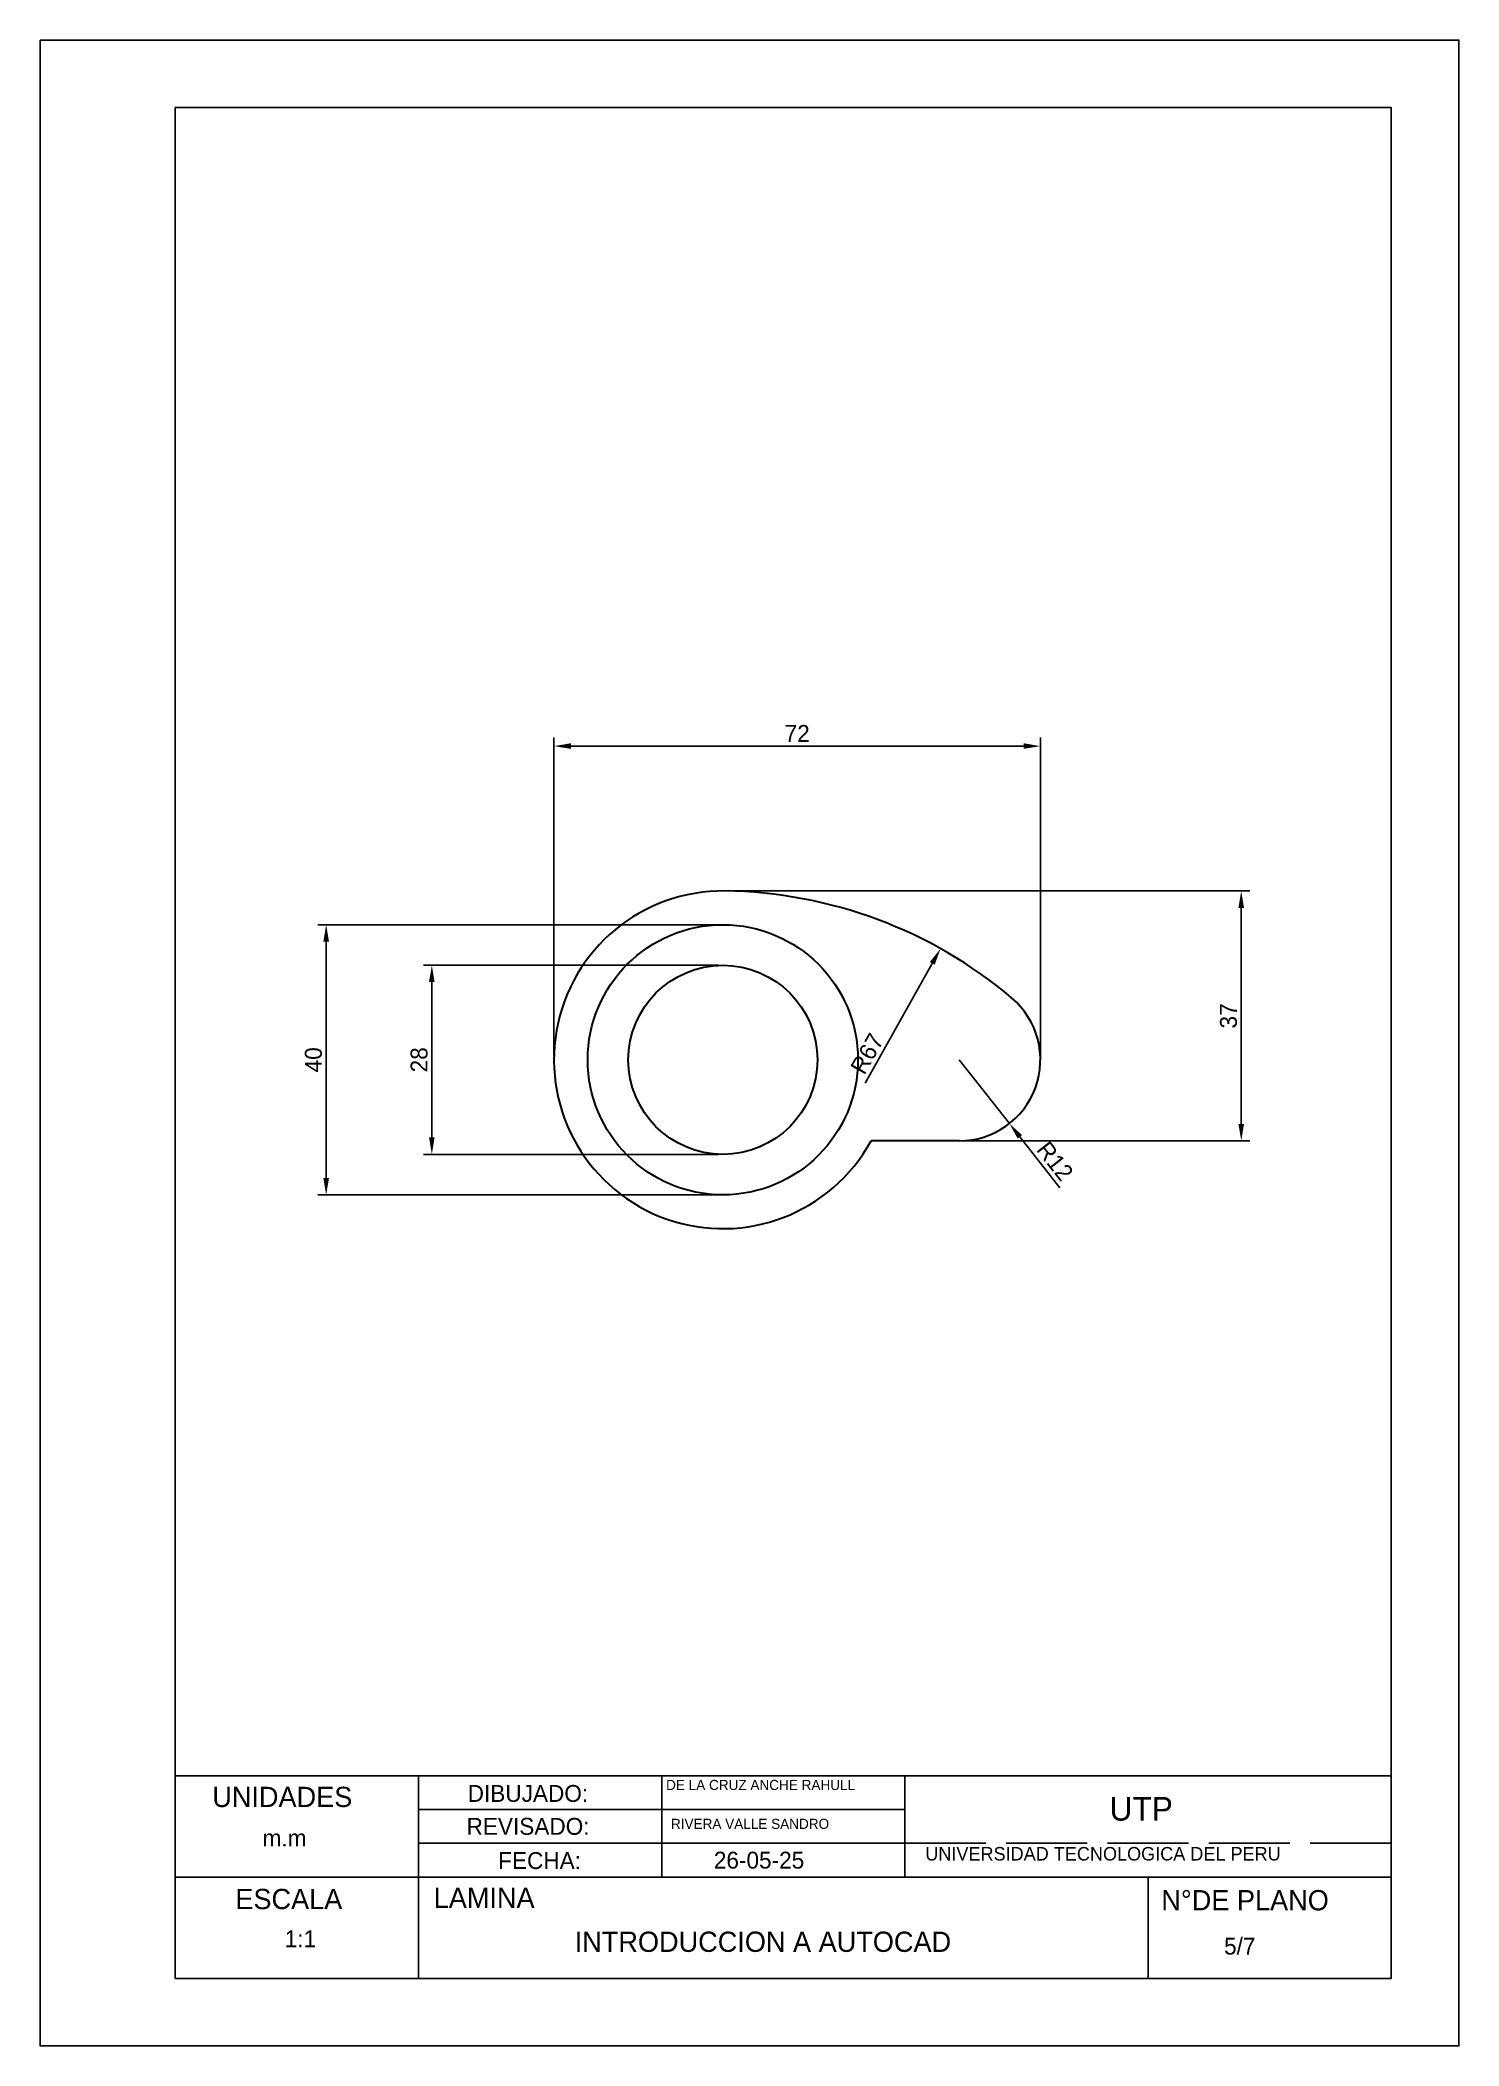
# Model space of a CAD drawing. Header units: millimetres. Extents: x 314 to 524, y 31 to 328.
import ezdxf

# ---------------------------------------------------------------- set-up
doc = ezdxf.new("R2010")
doc.units = ezdxf.units.MM
doc.linetypes.add('ACAD_ISO02W100', pattern=[15, 12, -3])
doc.dimstyles.new('ISO-25', dxfattribs={"dimtxt": 2.5, "dimasz": 2.5, "dimexe": 1.25, "dimexo": 0.625, "dimtad": 1, "dimtxsty": 'Standard', "dimcen": 2.5, "dimadec": 0, "dimazin": 0, "dimtfac": 1, "dimtmove": 0, "dimatfit": 3, "dimfxl": 1, "dimarcsym": 0})

# ---------------------------------------------------------------- blocks, each defined once
blk = doc.blocks.new('*D1')
at = {"color": 0, "lineweight": -2, "transparency": 16777216}
for p, q in [((450.1, 176.62), (457.51, 167.18)), ((464.98, 157.68), (459.06, 165.22))]:
    blk.add_line(p, q, dxfattribs=at)
at = {"color": 0, "transparency": 16777216}
blk.add_solid([(459.39, 165.47), (458.73, 164.96), (457.51, 167.18)], dxfattribs=at)
at = {"layer": 'Defpoints', "color": 0, "transparency": 16777216}
for p in [(450.1, 176.62), (457.51, 167.18)]:
    blk.add_point(p, dxfattribs=at)
at = {"color": 0, "transparency": 16777216, "insert": (464.27, 161.63), "char_height": 2.5, "attachment_point": 5, "rotation": 308.1649}
blk.add_mtext('R12', dxfattribs=at)
blk = doc.blocks.new('*D2')
at = {"color": 0, "lineweight": -2, "transparency": 16777216}
blk.add_line((436.16, 173.16), (446.09, 190.9), dxfattribs=at)
at = {"color": 0, "transparency": 16777216}
blk.add_solid([(445.73, 191.1), (446.46, 190.7), (447.32, 193.08)], dxfattribs=at)
at = {"layer": 'Defpoints', "color": 0, "transparency": 16777216}
for p in [(447.32, 193.08), (414.58, 134.62)]:
    blk.add_point(p, dxfattribs=at)
at = {"color": 0, "transparency": 16777216, "insert": (436.46, 177.53), "char_height": 2.5, "attachment_point": 5, "rotation": 60.7553}
blk.add_mtext('R67', dxfattribs=at)
blk = doc.blocks.new('*D3')
at = {"color": 0, "lineweight": -2, "transparency": 16777216}
for p, q in [((414.47, 190.62), (370.77, 190.62)), ((372.02, 188.12), (372.02, 165.12)), ((414.47, 162.62), (370.77, 162.62))]:
    blk.add_line(p, q, dxfattribs=at)
at = {"color": 0, "transparency": 16777216}
for points in [[(371.6, 188.12), (372.43, 188.12), (372.02, 190.62)], [(371.6, 165.12), (372.43, 165.12), (372.02, 162.62)]]:
    blk.add_solid(points, dxfattribs=at)
at = {"layer": 'Defpoints', "color": 0, "transparency": 16777216}
for p in [(415.1, 190.62), (372.02, 162.62), (415.1, 162.62)]:
    blk.add_point(p, dxfattribs=at)
at = {"color": 0, "transparency": 16777216, "insert": (370.14, 176.62), "char_height": 2.5, "attachment_point": 5, "rotation": 90}
blk.add_mtext('28', dxfattribs=at)
blk = doc.blocks.new('*D4')
at = {"color": 0, "lineweight": -2, "transparency": 16777216}
for p, q in [((414.47, 196.62), (355.13, 196.62)), ((356.38, 194.12), (356.38, 159.12)), ((414.47, 156.62), (355.13, 156.62))]:
    blk.add_line(p, q, dxfattribs=at)
at = {"color": 0, "transparency": 16777216}
for points in [[(355.96, 194.12), (356.8, 194.12), (356.38, 196.62)], [(355.96, 159.12), (356.8, 159.12), (356.38, 156.62)]]:
    blk.add_solid(points, dxfattribs=at)
at = {"layer": 'Defpoints', "color": 0, "transparency": 16777216}
for p in [(415.1, 196.62), (356.38, 156.62), (415.1, 156.62)]:
    blk.add_point(p, dxfattribs=at)
at = {"color": 0, "transparency": 16777216, "insert": (354.5, 176.62), "char_height": 2.5, "attachment_point": 5, "rotation": 90}
blk.add_mtext('40', dxfattribs=at)
blk = doc.blocks.new('*D5')
at = {"color": 0, "lineweight": -2, "transparency": 16777216}
for p, q in [((390.1, 177.24), (390.1, 224.32)), ((392.6, 223.07), (459.6, 223.07)), ((462.1, 177.24), (462.1, 224.32))]:
    blk.add_line(p, q, dxfattribs=at)
at = {"color": 0, "transparency": 16777216}
for points in [[(392.6, 223.49), (392.6, 222.66), (390.1, 223.07)], [(459.6, 223.49), (459.6, 222.66), (462.1, 223.07)]]:
    blk.add_solid(points, dxfattribs=at)
at = {"layer": 'Defpoints', "color": 0, "transparency": 16777216}
for p in [(462.1, 223.07), (390.1, 176.62), (462.1, 176.62)]:
    blk.add_point(p, dxfattribs=at)
at = {"color": 0, "transparency": 16777216, "insert": (426.1, 224.95), "char_height": 2.5, "attachment_point": 5}
blk.add_mtext('72', dxfattribs=at)
blk = doc.blocks.new('*D6')
at = {"color": 0, "lineweight": -2, "transparency": 16777216}
for p, q in [((416.03, 201.62), (493.08, 201.62)), ((491.83, 199.12), (491.83, 167.12)), ((437.65, 164.62), (493.08, 164.62))]:
    blk.add_line(p, q, dxfattribs=at)
at = {"color": 0, "transparency": 16777216}
for points in [[(491.41, 199.12), (492.24, 199.12), (491.83, 201.62)], [(491.41, 167.12), (492.24, 167.12), (491.83, 164.62)]]:
    blk.add_solid(points, dxfattribs=at)
at = {"layer": 'Defpoints', "color": 0, "transparency": 16777216}
for p in [(415.4, 201.62), (437.03, 164.62), (491.83, 164.62)]:
    blk.add_point(p, dxfattribs=at)
at = {"color": 0, "transparency": 16777216, "insert": (489.95, 183.12), "char_height": 2.5, "attachment_point": 5, "rotation": 90}
blk.add_mtext('37', dxfattribs=at)

msp = doc.modelspace()

# ---------------------------------------------------------------- linework, layer by layer
at = {"color": 6, "lineweight": 30}
msp.add_line((450.098, 164.618), (437.029, 164.618), dxfattribs=at)
for p, q in [((514.044, 70.608), (334.044, 70.608)), ((334.044, 70.608), (334.044, 40.608)), ((370.044, 70.608), (370.044, 40.608)), ((406.044, 70.608), (406.044, 55.608)), ((442.044, 70.608), (442.044, 55.608)), ((514.044, 40.608), (514.044, 70.608)), ((370.044, 65.608), (442.044, 65.608)), ((370.044, 60.608), (442.044, 60.608)), ((334.044, 55.608), (514.044, 55.608)), ((478.044, 55.608), (478.044, 40.608)), ((334.044, 40.608), (514.044, 40.608)), ((524.039, 30.608), (524.044, 40.608)), ((524.044, 40.608), (524.039, 40.608))]:
    msp.add_line(p, q)
at = {"linetype": 'ACAD_ISO02W100'}
msp.add_line((442.044, 60.608), (514.044, 60.608), dxfattribs=at)
for points in [[(314.039, 327.608), (524.039, 327.608), (524.039, 30.608), (314.039, 30.608)], [(334.044, 317.608), (514.044, 317.608), (514.044, 40.608), (334.044, 40.608)]]:
    msp.add_lwpolyline(points, close=True)
at = {"color": 6, "lineweight": 30}
for radius in [20, 14]:
    msp.add_circle((415.098, 176.618), radius, dxfattribs=at)
for centre, radius, start, end in [((415.098, 176.618), 25, 89.2984, 331.3146), ((414.583, 134.621), 67, 49.78075, 89.2984), ((450.098, 176.618), 12, 270, 49.78075)]:
    msp.add_arc(centre, radius, start, end, dxfattribs=at)

# ---------------------------------------------------------------- texts
for s, height, p in [('UNIDADES', 3, (339.516, 65.974)), ('DIBUJADO:', 2.5, (377.328, 66.739)), ('DE LA CRUZ ANCHE RAHULL', 1.5, (406.697, 68.494)), ('UTP', 3.5, (472.348, 63.962)), ('REVISADO:', 2.5, (377.159, 61.867)), ('RIVERA VALLE SANDRO', 1.5, (407.418, 62.735)), ('m.m', 2.5, (346.968, 60.134)), ('UNIVERSIDAD TECNOLOGICA DEL PERU', 2, (445.061, 58.056)), ('FECHA:', 2.5, (381.842, 56.796)), ('26-05-25', 2.5, (413.762, 56.86)), ('ESCALA', 3, (342.938, 50.857)), ('LAMINA', 3, (372.296, 51.037)), ('N°DE PLANO', 3, (480.003, 50.677)), ('1:1', 2.5, (350.244, 45.222)), ('INTRODUCCION A AUTOCAD', 3, (393.169, 44.525)), ('5/7', 2.5, (489.291, 44.131))]:
    msp.add_text(s, height=height).set_placement(p)

# ---------------------------------------------------------------- dimensions: what is measured, and where the dimension line sits
dim = msp.add_linear_dim(base=(462.098, 223.073), p1=(390.098, 176.618), p2=(462.098, 176.618), dimstyle='ISO-25')
dim.commit()
dim.dimension.update_dxf_attribs({"geometry": '*D5', "text_midpoint": (426.098, 224.948)})
for base, p1, p2, picture, middle in [((491.827, 164.618), (415.404, 201.616), (437.029, 164.618), '*D6', (489.952, 183.117)), ((356.379, 156.618), (415.098, 196.618), (415.098, 156.618), '*D4', (354.504, 176.618)), ((372.015, 162.618), (415.098, 190.618), (415.098, 162.618), '*D3', (370.14, 176.618))]:
    dim = msp.add_linear_dim(base=base, p1=p1, p2=p2, angle=90, dimstyle='ISO-25')
    dim.commit()
    dim.dimension.update_dxf_attribs({"geometry": picture, "text_midpoint": middle})
dim = msp.add_radius_dim(center=(414.583, 134.621), mpoint=(447.316, 193.081), dimstyle='ISO-25')
dim.commit()
dim.dimension.update_dxf_attribs({"geometry": '*D2', "text_midpoint": (438.098, 176.618), "dimtype": 164})
dim = msp.add_radius_dim(center=(450.098, 176.618), mpoint=(457.513, 167.183), dimstyle='ISO-25')
dim.commit()
dim.dimension.update_dxf_attribs({"geometry": '*D1', "text_midpoint": (464.265, 161.626)})

doc.saveas('drawing.dxf')
